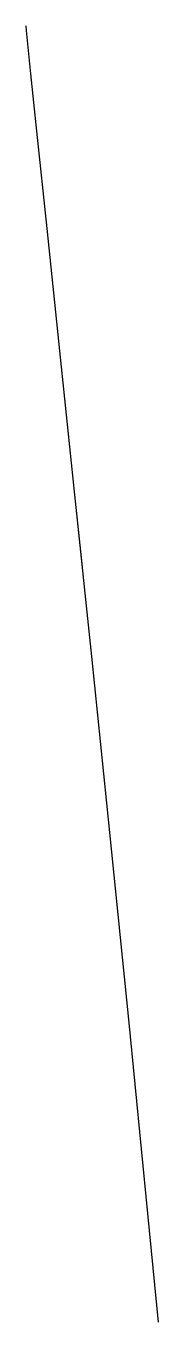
# Model space of a CAD drawing. Header units: metres. Extents: x 708868 to 711043, y 5411316 to 5413138.
# Drawn here: x 709517.75 to 709520.21, y 5412134.32 to 5412158.38 of the extents above; entities that cross this region are included whole.
import ezdxf

# ---------------------------------------------------------------- set-up
doc = ezdxf.new("R2010")
doc.units = ezdxf.units.M
for name, color, linetype in [('Rionegro 2010_Contours', 7, 'Continuous'), ('Rionegro 2014_Contours', 7, 'Continuous'), ('Rionegro 2018_Contours', 7, 'Continuous')]:
    doc.layers.add(name, color=color, linetype=linetype)

msp = doc.modelspace()

# ---------------------------------------------------------------- linework, layer by layer
at = {"layer": 'Rionegro 2010_Contours'}
msp.add_polyline3d([(709517.755, 5412158.38, 242), (709517.762, 5412158.295, 242), (709517.785, 5412158.048, 242), (709517.841, 5412157.491, 242), (709517.952, 5412156.425, 242), (709518.142, 5412154.618, 242), (709518.381, 5412152.347, 242), (709518.662, 5412149.677, 242), (709518.974, 5412146.676, 242), (709519.311, 5412143.408, 242), (709519.662, 5412139.941, 242), (709520.019, 5412136.34, 242), (709520.215, 5412134.325, 242)], dxfattribs=at)
at = {"layer": 'Rionegro 2014_Contours'}
msp.add_polyline3d([(709517.755, 5412158.38, 242), (709517.762, 5412158.295, 242), (709517.785, 5412158.048, 242), (709517.841, 5412157.491, 242), (709517.952, 5412156.425, 242), (709518.142, 5412154.618, 242), (709518.381, 5412152.347, 242), (709518.662, 5412149.677, 242), (709518.802, 5412148.335, 242)], dxfattribs=at)
at = {"layer": 'Rionegro 2018_Contours'}
msp.add_polyline3d([(709517.755, 5412158.38, 242), (709517.762, 5412158.295, 242), (709517.785, 5412158.048, 242), (709517.841, 5412157.491, 242), (709517.952, 5412156.425, 242), (709518.142, 5412154.618, 242), (709518.381, 5412152.347, 242), (709518.662, 5412149.677, 242), (709518.802, 5412148.335, 242)], dxfattribs=at)

doc.saveas('drawing.dxf')
